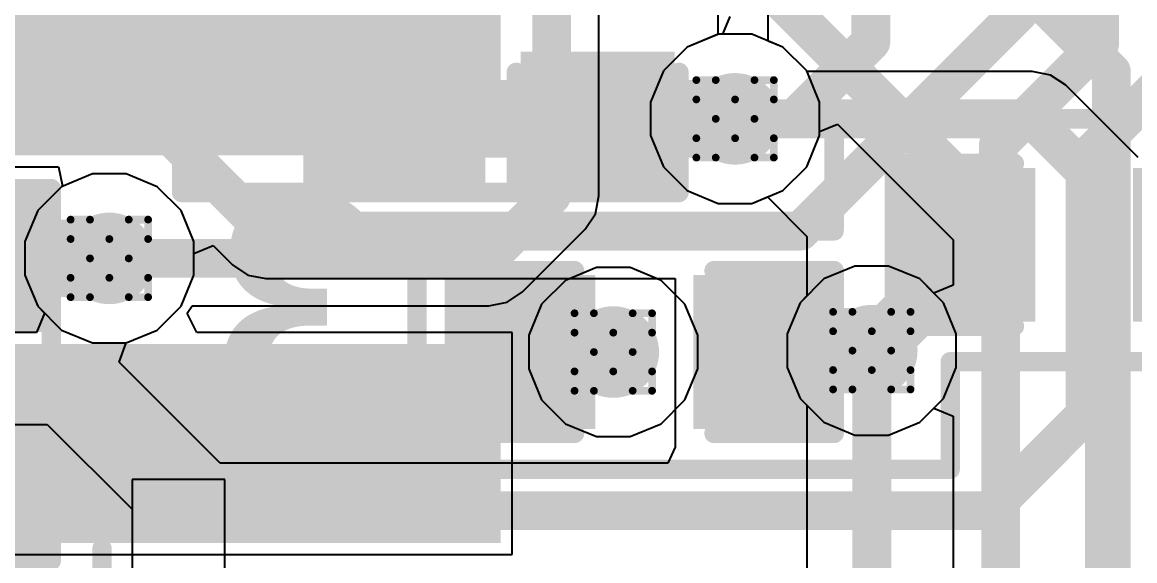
# Model space of a CAD drawing. Header units: inches. Extents: x -6 to 328, y -6 to 90.
# Drawn here: x 8.49 to 15.78, y 17.69 to 21.22 of the extents above; entities that cross this region are included whole.
import ezdxf

# ---------------------------------------------------------------- set-up
doc = ezdxf.new("R2010")
doc.units = ezdxf.units.IN
for name, color, linetype in [('Bottom Layer', 5, 'Continuous'), ('Bottom Overlay', 54, 'Continuous'), ('Bottom Paste', 16, 'Continuous'), ('Bottom Solder', 6, 'Continuous'), ('Drill Drawing', 1, 'Continuous'), ('GND', 76, 'Continuous'), ('PWR', 16, 'Continuous'), ('Top Layer', 1, 'Continuous'), ('Top Overlay', 2, 'Continuous'), ('Top Paste', 8, 'Continuous'), ('Top Solder', 216, 'Continuous'), ('Via Holes', 16, 'Continuous')]:
    doc.layers.add(name, color=color, linetype=linetype)
doc.styles.add('Arial_Bold', font='', dxfattribs={"height": 0.2})
doc.styles.get('Arial_Bold').set_extended_font_data('Arial', bold=True)

# ---------------------------------------------------------------- blocks, each defined once
blk = doc.blocks.new('R___0603_B_25')
at = {"layer": 'Bottom Layer'}
for points in [[(-1.143, -0.4445), (-1.143, 0.4445), (-0.381, 0.4445), (-0.381, -0.4445)], [(0.381, -0.4445), (0.381, 0.4445), (1.143, 0.4445), (1.143, -0.4445)]]:
    blk.add_hatch(color=5, dxfattribs=at).paths.add_polyline_path(points)
at = {"layer": 'Bottom Paste'}
for points in [[(-1.143, -0.4445), (-1.143, 0.4445), (-0.381, 0.4445), (-0.381, -0.4445)], [(0.381, -0.4445), (0.381, 0.4445), (1.143, 0.4445), (1.143, -0.4445)]]:
    blk.add_hatch(color=16, dxfattribs=at).paths.add_polyline_path(points)
at = {"layer": 'Bottom Solder'}
for points in [[(-1.2446, -0.5461), (-1.2446, 0.5461), (-0.2794, 0.5461), (-0.2794, -0.5461)], [(0.2794, -0.5461), (0.2794, 0.5461), (1.2446, 0.5461), (1.2446, -0.5461)]]:
    blk.add_hatch(color=6, dxfattribs=at).paths.add_polyline_path(points)
at = {"layer": 'Bottom Overlay', "const_width": 0.127}
for points in [[(1.2192, 0.5334), (-1.2192, 0.5334)], [(-1.2192, -0.5334), (-1.2192, 0.5334)], [(1.2192, -0.5334), (1.2192, 0.5334)], [(1.2192, -0.5334), (-1.2192, -0.5334)]]:
    blk.add_lwpolyline(points, dxfattribs=at)
at = {"layer": 'Bottom Overlay', "const_width": 0.0635}
for points in [[(-1.25095, 0.5334, 1), (-1.18745, 0.5334, 1)], [(-1.25095, 0.5334, 1), (-1.18745, 0.5334, 1)], [(1.18745, 0.5334, 1), (1.25095, 0.5334, 1)], [(1.18745, 0.5334, 1), (1.25095, 0.5334, 1)], [(-1.25095, -0.5334, 1), (-1.18745, -0.5334, 1)], [(-1.25095, -0.5334, 1), (-1.18745, -0.5334, 1)], [(1.18745, -0.5334, 1), (1.25095, -0.5334, 1)], [(1.18745, -0.5334, 1), (1.25095, -0.5334, 1)]]:
    blk.add_lwpolyline(points, format="xyb", close=True, dxfattribs=at)
blk = doc.blocks.new('HR963370A_51')
at = {"layer": 'Top Layer'}
for points in [[(-6, 6.15), (-7.1, 6.15), (-7.1, 10.35), (-6, 10.35)], [(-3.46, 6.15), (-4.56, 6.15), (-4.56, 10.35), (-3.46, 10.35)]]:
    blk.add_hatch(color=1, dxfattribs=at).paths.add_polyline_path(points)
at = {"layer": 'Top Paste'}
for points in [[(-6, 6.15), (-7.1, 6.15), (-7.1, 10.35), (-6, 10.35)], [(-3.46, 6.15), (-4.56, 6.15), (-4.56, 10.35), (-3.46, 10.35)]]:
    blk.add_hatch(color=8, dxfattribs=at).paths.add_polyline_path(points)
at = {"layer": 'Top Solder'}
for points in [[(-5.8984, 6.0484), (-7.2016, 6.0484), (-7.2016, 10.4516), (-5.8984, 10.4516)], [(-3.3584, 6.0484), (-4.6616, 6.0484), (-4.6616, 10.4516), (-3.3584, 10.4516)]]:
    blk.add_hatch(color=216, dxfattribs=at).paths.add_polyline_path(points)
at = {"layer": 'Top Overlay', "const_width": 0.127}
blk.add_lwpolyline([(-8.1788, 8.6614), (-7.239, 8.6614)], dxfattribs=at)
at = {"layer": 'Top Overlay', "const_width": 0.0635}
blk.add_lwpolyline([(-7.2707, 8.6614, 1), (-7.2072, 8.6614, 1)], format="xyb", close=True, dxfattribs=at)
blk = doc.blocks.new('C___0603_B_73')
at = {"layer": 'Bottom Layer'}
for points in [[(-1.143, -0.4445), (-1.143, 0.4445), (-0.381, 0.4445), (-0.381, -0.4445)], [(0.381, -0.4445), (0.381, 0.4445), (1.143, 0.4445), (1.143, -0.4445)]]:
    blk.add_hatch(color=5, dxfattribs=at).paths.add_polyline_path(points)
at = {"layer": 'Bottom Paste'}
for points in [[(-1.143, -0.4445), (-1.143, 0.4445), (-0.381, 0.4445), (-0.381, -0.4445)], [(0.381, -0.4445), (0.381, 0.4445), (1.143, 0.4445), (1.143, -0.4445)]]:
    blk.add_hatch(color=16, dxfattribs=at).paths.add_polyline_path(points)
at = {"layer": 'Bottom Solder'}
for points in [[(-1.203, -0.5045), (-1.203, 0.5045), (-0.321, 0.5045), (-0.321, -0.5045)], [(0.321, -0.5045), (0.321, 0.5045), (1.203, 0.5045), (1.203, -0.5045)]]:
    blk.add_hatch(color=6, dxfattribs=at).paths.add_polyline_path(points)
at = {"layer": 'Bottom Overlay', "const_width": 0.127}
for points in [[(-1.2446, 0.5334), (-0.4572, 0.5334)], [(-1.2446, 0.5334), (-1.2446, -0.5334)], [(0.4572, 0.5334), (1.2446, 0.5334)], [(1.2446, 0.5334), (1.2446, -0.5334)], [(-1.2446, -0.5334), (-0.4572, -0.5334)], [(0.4572, -0.5334), (1.2446, -0.5334)]]:
    blk.add_lwpolyline(points, dxfattribs=at)
at = {"layer": 'Bottom Overlay', "const_width": 0.0635}
for points in [[(-1.2764, 0.5334, 1), (-1.2128, 0.5334, 1)], [(-1.2764, 0.5334, 1), (-1.2128, 0.5334, 1)], [(-0.4889, 0.5334, 1), (-0.4254, 0.5334, 1)], [(0.4254, 0.5334, 1), (0.4889, 0.5334, 1)], [(1.2128, 0.5334, 1), (1.2764, 0.5334, 1)], [(1.2128, 0.5334, 1), (1.2764, 0.5334, 1)], [(-1.2764, -0.5334, 1), (-1.2128, -0.5334, 1)], [(-1.2764, -0.5334, 1), (-1.2128, -0.5334, 1)], [(-0.4889, -0.5334, 1), (-0.4254, -0.5334, 1)], [(0.4254, -0.5334, 1), (0.4889, -0.5334, 1)], [(1.2128, -0.5334, 1), (1.2764, -0.5334, 1)], [(1.2128, -0.5334, 1), (1.2764, -0.5334, 1)]]:
    blk.add_lwpolyline(points, format="xyb", close=True, dxfattribs=at)
blk = doc.blocks.new('C___0603_B_74')
at = {"layer": 'Bottom Layer'}
for points in [[(-1.143, -0.4445), (-1.143, 0.4445), (-0.381, 0.4445), (-0.381, -0.4445)], [(0.381, -0.4445), (0.381, 0.4445), (1.143, 0.4445), (1.143, -0.4445)]]:
    blk.add_hatch(color=5, dxfattribs=at).paths.add_polyline_path(points)
at = {"layer": 'Bottom Paste'}
for points in [[(-1.143, -0.4445), (-1.143, 0.4445), (-0.381, 0.4445), (-0.381, -0.4445)], [(0.381, -0.4445), (0.381, 0.4445), (1.143, 0.4445), (1.143, -0.4445)]]:
    blk.add_hatch(color=16, dxfattribs=at).paths.add_polyline_path(points)
at = {"layer": 'Bottom Solder'}
for points in [[(-1.203, -0.5045), (-1.203, 0.5045), (-0.321, 0.5045), (-0.321, -0.5045)], [(0.321, -0.5045), (0.321, 0.5045), (1.203, 0.5045), (1.203, -0.5045)]]:
    blk.add_hatch(color=6, dxfattribs=at).paths.add_polyline_path(points)
at = {"layer": 'Bottom Overlay', "const_width": 0.127}
for points in [[(-0.4572, 0.5334), (-1.2446, 0.5334)], [(-1.2446, 0.5334), (-1.2446, -0.5334)], [(1.2446, 0.5334), (0.4572, 0.5334)], [(1.2446, 0.5334), (1.2446, -0.5334)], [(-0.4572, -0.5334), (-1.2446, -0.5334)], [(1.2446, -0.5334), (0.4572, -0.5334)]]:
    blk.add_lwpolyline(points, dxfattribs=at)
at = {"layer": 'Bottom Overlay', "const_width": 0.0635}
for points in [[(-1.2764, 0.5334, 1), (-1.2128, 0.5334, 1)], [(-1.2764, 0.5334, 1), (-1.2128, 0.5334, 1)], [(-0.4889, 0.5334, 1), (-0.4254, 0.5334, 1)], [(0.4254, 0.5334, 1), (0.4889, 0.5334, 1)], [(1.2128, 0.5334, 1), (1.2764, 0.5334, 1)], [(1.2128, 0.5334, 1), (1.2764, 0.5334, 1)], [(-1.2764, -0.5334, 1), (-1.2128, -0.5334, 1)], [(-1.2764, -0.5334, 1), (-1.2128, -0.5334, 1)], [(-0.4889, -0.5334, 1), (-0.4254, -0.5334, 1)], [(0.4254, -0.5334, 1), (0.4889, -0.5334, 1)], [(1.2128, -0.5334, 1), (1.2764, -0.5334, 1)], [(1.2128, -0.5334, 1), (1.2764, -0.5334, 1)]]:
    blk.add_lwpolyline(points, format="xyb", close=True, dxfattribs=at)
blk = doc.blocks.new('C___0603_B_76')
at = {"layer": 'Bottom Layer'}
for points in [[(-1.143, -0.4445), (-1.143, 0.4445), (-0.381, 0.4445), (-0.381, -0.4445)], [(0.381, -0.4445), (0.381, 0.4445), (1.143, 0.4445), (1.143, -0.4445)]]:
    blk.add_hatch(color=5, dxfattribs=at).paths.add_polyline_path(points)
at = {"layer": 'Bottom Paste'}
for points in [[(-1.143, -0.4445), (-1.143, 0.4445), (-0.381, 0.4445), (-0.381, -0.4445)], [(0.381, -0.4445), (0.381, 0.4445), (1.143, 0.4445), (1.143, -0.4445)]]:
    blk.add_hatch(color=16, dxfattribs=at).paths.add_polyline_path(points)
at = {"layer": 'Bottom Solder'}
for points in [[(-1.203, -0.5045), (-1.203, 0.5045), (-0.321, 0.5045), (-0.321, -0.5045)], [(0.321, -0.5045), (0.321, 0.5045), (1.203, 0.5045), (1.203, -0.5045)]]:
    blk.add_hatch(color=6, dxfattribs=at).paths.add_polyline_path(points)
at = {"layer": 'Bottom Overlay', "const_width": 0.127}
for points in [[(-1.2446, 0.5334), (-1.2446, -0.5334)], [(-0.4572, 0.5334), (-1.2446, 0.5334)], [(1.2446, 0.5334), (0.4572, 0.5334)], [(1.2446, 0.5334), (1.2446, -0.5334)], [(-0.4572, -0.5334), (-1.2446, -0.5334)], [(1.2446, -0.5334), (0.4572, -0.5334)]]:
    blk.add_lwpolyline(points, dxfattribs=at)
at = {"layer": 'Bottom Overlay', "const_width": 0.0635}
for points in [[(-1.2764, 0.5334, 1), (-1.2128, 0.5334, 1)], [(-1.2764, 0.5334, 1), (-1.2128, 0.5334, 1)], [(-0.4889, 0.5334, 1), (-0.4254, 0.5334, 1)], [(0.4254, 0.5334, 1), (0.4889, 0.5334, 1)], [(1.2128, 0.5334, 1), (1.2764, 0.5334, 1)], [(1.2128, 0.5334, 1), (1.2764, 0.5334, 1)], [(-1.2764, -0.5334, 1), (-1.2128, -0.5334, 1)], [(-1.2764, -0.5334, 1), (-1.2128, -0.5334, 1)], [(-0.4889, -0.5334, 1), (-0.4254, -0.5334, 1)], [(0.4254, -0.5334, 1), (0.4889, -0.5334, 1)], [(1.2128, -0.5334, 1), (1.2764, -0.5334, 1)], [(1.2128, -0.5334, 1), (1.2764, -0.5334, 1)]]:
    blk.add_lwpolyline(points, format="xyb", close=True, dxfattribs=at)
blk = doc.blocks.new('C___0603_B_77')
at = {"layer": 'Bottom Layer'}
for points in [[(-1.143, -0.4445), (-1.143, 0.4445), (-0.381, 0.4445), (-0.381, -0.4445)], [(0.381, -0.4445), (0.381, 0.4445), (1.143, 0.4445), (1.143, -0.4445)]]:
    blk.add_hatch(color=5, dxfattribs=at).paths.add_polyline_path(points)
at = {"layer": 'Bottom Paste'}
for points in [[(-1.143, -0.4445), (-1.143, 0.4445), (-0.381, 0.4445), (-0.381, -0.4445)], [(0.381, -0.4445), (0.381, 0.4445), (1.143, 0.4445), (1.143, -0.4445)]]:
    blk.add_hatch(color=16, dxfattribs=at).paths.add_polyline_path(points)
at = {"layer": 'Bottom Solder'}
for points in [[(-1.203, -0.5045), (-1.203, 0.5045), (-0.321, 0.5045), (-0.321, -0.5045)], [(0.321, -0.5045), (0.321, 0.5045), (1.203, 0.5045), (1.203, -0.5045)]]:
    blk.add_hatch(color=6, dxfattribs=at).paths.add_polyline_path(points)
at = {"layer": 'Bottom Overlay', "const_width": 0.127}
for points in [[(-1.2446, -0.5334), (-1.2446, 0.5334)], [(-0.4572, 0.5334), (-1.2446, 0.5334)], [(1.2446, 0.5334), (0.4572, 0.5334)], [(1.2446, -0.5334), (1.2446, 0.5334)], [(-0.4572, -0.5334), (-1.2446, -0.5334)], [(1.2446, -0.5334), (0.4572, -0.5334)]]:
    blk.add_lwpolyline(points, dxfattribs=at)
at = {"layer": 'Bottom Overlay', "const_width": 0.0635}
for points in [[(-1.2764, 0.5334, 1), (-1.2128, 0.5334, 1)], [(-1.2764, 0.5334, 1), (-1.2128, 0.5334, 1)], [(-0.4889, 0.5334, 1), (-0.4254, 0.5334, 1)], [(0.4254, 0.5334, 1), (0.4889, 0.5334, 1)], [(1.2128, 0.5334, 1), (1.2764, 0.5334, 1)], [(1.2128, 0.5334, 1), (1.2764, 0.5334, 1)], [(-1.2764, -0.5334, 1), (-1.2128, -0.5334, 1)], [(-1.2764, -0.5334, 1), (-1.2128, -0.5334, 1)], [(-0.4889, -0.5334, 1), (-0.4254, -0.5334, 1)], [(0.4254, -0.5334, 1), (0.4889, -0.5334, 1)], [(1.2128, -0.5334, 1), (1.2764, -0.5334, 1)], [(1.2128, -0.5334, 1), (1.2764, -0.5334, 1)]]:
    blk.add_lwpolyline(points, format="xyb", close=True, dxfattribs=at)

msp = doc.modelspace()

# ---------------------------------------------------------------- hatches: boundary and pattern name
at = {"layer": 'Bottom Layer'}
h = msp.add_hatch(color=5, dxfattribs=at)
edge = h.paths.add_edge_path()
edge.add_arc((13.1582, 20.589), 0.3, 0, 360)
h = msp.add_hatch(color=5, dxfattribs=at)
edge = h.paths.add_edge_path()
edge.add_arc((9.0566, 19.6746), 0.3, 0, 360)
h = msp.add_hatch(color=5, dxfattribs=at)
edge = h.paths.add_edge_path()
edge.add_arc((12.3598, 19.061), 0.3, 0, 360)
h = msp.add_hatch(color=5, dxfattribs=at)
edge = h.paths.add_edge_path()
edge.add_arc((14.0543, 19.0701), 0.3, 0, 360)
at = {"layer": 'GND'}
h = msp.add_hatch(color=76, dxfattribs=at)
edge = h.paths.add_edge_path()
edge.add_arc((13.1582, 20.589), 0.3, 0, 360)
h = msp.add_hatch(color=76, dxfattribs=at)
edge = h.paths.add_edge_path()
edge.add_arc((9.0566, 19.6746), 0.3, 0, 360)
h = msp.add_hatch(color=76, dxfattribs=at)
edge = h.paths.add_edge_path()
edge.add_arc((12.3598, 19.061), 0.3, 0, 360)
h = msp.add_hatch(color=76, dxfattribs=at)
edge = h.paths.add_edge_path()
edge.add_arc((14.0543, 19.0701), 0.3, 0, 360)
at = {"layer": 'PWR'}
h = msp.add_hatch(color=16, dxfattribs=at)
edge = h.paths.add_edge_path()
edge.add_arc((13.1582, 20.589), 0.3, 0, 360)
h = msp.add_hatch(color=16, dxfattribs=at)
edge = h.paths.add_edge_path()
edge.add_arc((9.0566, 19.6746), 0.3, 0, 360)
h = msp.add_hatch(color=16, dxfattribs=at)
edge = h.paths.add_edge_path()
edge.add_arc((12.3598, 19.061), 0.3, 0, 360)
h = msp.add_hatch(color=16, dxfattribs=at)
edge = h.paths.add_edge_path()
edge.add_arc((14.0543, 19.0701), 0.3, 0, 360)
at = {"layer": 'Top Layer'}
h = msp.add_hatch(color=1, dxfattribs=at)
edge = h.paths.add_edge_path()
edge.add_arc((13.1582, 20.589), 0.3, 0, 360)
h = msp.add_hatch(color=1, dxfattribs=at)
edge = h.paths.add_edge_path()
edge.add_arc((9.0566, 19.6746), 0.3, 0, 360)
h = msp.add_hatch(color=1, dxfattribs=at)
edge = h.paths.add_edge_path()
edge.add_arc((12.3598, 19.061), 0.3, 0, 360)
h = msp.add_hatch(color=1, dxfattribs=at)
edge = h.paths.add_edge_path()
edge.add_arc((14.0543, 19.0701), 0.3, 0, 360)
at = {"layer": 'Via Holes'}
h = msp.add_hatch(color=7, dxfattribs=at)
edge = h.paths.add_edge_path()
edge.add_arc((13.1582, 20.589), 0.15, 0, 360)
h = msp.add_hatch(color=7, dxfattribs=at)
edge = h.paths.add_edge_path()
edge.add_arc((9.0566, 19.6746), 0.15, 0, 360)
h = msp.add_hatch(color=7, dxfattribs=at)
edge = h.paths.add_edge_path()
edge.add_arc((12.3598, 19.061), 0.15, 0, 360)
h = msp.add_hatch(color=7, dxfattribs=at)
edge = h.paths.add_edge_path()
edge.add_arc((14.0543, 19.0701), 0.15, 0, 360)

# ---------------------------------------------------------------- linework, layer by layer
at = {"layer": 'Bottom Layer'}
for p, q in [((9.6106, 19.7059), (9.7376, 19.7585)), ((9.6106, 19.5644), (9.6106, 19.7059)), ((9.7376, 19.7585), (9.863, 19.6331)), ((9.863, 19.6331), (9.9638, 19.5658)), ((9.5262, 19.3608), (9.6106, 19.5644)), ((9.9638, 19.5658), (10.0827, 19.5421)), ((10.0827, 19.5421), (12.7662, 19.5421)), ((12.7662, 19.5421), (12.7662, 18.4387)), ((9.3704, 19.205), (9.5262, 19.3608)), ((9.1668, 19.1206), (9.3704, 19.205)), ((9.1217, 18.9936), (9.1668, 19.1206)), ((9.7833, 18.3321), (9.1217, 18.9936)), ((7.1103, 18.5864), (8.65, 18.5864)), ((8.65, 18.5864), (9.205, 18.0314)), ((12.7662, 18.4387), (12.717, 18.3321)), ((12.717, 18.3321), (9.7833, 18.3321)), ((9.205, 18.2267), (9.205, 17.3667)), ((9.8144, 18.2267), (9.205, 18.2267)), ((9.8144, 17.3667), (9.8144, 18.2267)), ((9.205, 18.0314), (9.205, 17.3667))]:
    msp.add_line(p, q, dxfattribs=at)
for points, const_width in [([(14.0482, 21.0928), (14.0482, 21.9442)], 0.254), ([(15.0152, 21.282), (15.0152, 21.9112)], 0.254), ([(15.5482, 21.0835), (15.5482, 21.9442)], 0.254), ([(13.586, 19.8529), (15.0152, 21.282)], 0.254), ([(13.5444, 20.589), (14.0482, 21.0928)], 0.254), ([(14.8844, 20.4197), (15.5482, 21.0835)], 0.254), ([(15.4522, 20.3225), (16.0482, 20.9186)], 0.254), ([(6.7411, 20.7981), (9.1375, 20.7981)], 0.254), ([(9.1375, 20.7981), (10.0827, 19.8529)], 0.254), ([(10.9244, 20.589), (12.257, 20.589)], 0.508), ([(12.257, 20.589), (13.1582, 20.589)], 0.508), ([(13.1582, 20.589), (13.5444, 20.589)], 0.254), ([(14.8844, 19.9637), (14.8844, 20.4197)], 0.254), ([(15.4522, 18.6494), (15.4522, 20.3225)], 0.254), ([(14.6842, 19.7635), (14.8844, 19.9637)], 0.254), ([(8.1422, 19.6746), (9.0566, 19.6746)], 0.508), ([(10.0827, 19.8529), (13.586, 19.8529)], 0.254), ([(14.0543, 19.0701), (14.6842, 19.7)], 0.381), ([(14.6842, 19.7), (14.6842, 19.7635)], 0.254), ([(13.3341, 19.0701), (14.0543, 19.0701)], 0.508), ([(13.325, 19.061), (13.3341, 19.0701)], 0.381), ([(11.801, 19.061), (12.182, 19.061)], 0.254), ([(6.9815, 18.8972), (8.7787, 18.8972)], 0.254), ([(8.7787, 18.8972), (9.6545, 18.0213)], 0.254), ([(14.8241, 18.0213), (15.4522, 18.6494)], 0.254), ([(9.6545, 18.0213), (14.8241, 18.0213)], 0.254)]:
    msp.add_lwpolyline(points, dxfattribs=dict(at, const_width=const_width))
for points, const_width in [([(14.9517, 21.282, 1), (15.0787, 21.282, 1)], 0.127), ([(14.9517, 21.282, 1), (15.0787, 21.282, 1)], 0.127), ([(13.9847, 21.0928, 1), (14.1117, 21.0928, 1)], 0.127), ([(13.9847, 21.0928, 1), (14.1117, 21.0928, 1)], 0.127), ([(15.4847, 21.0835, 1), (15.6117, 21.0835, 1)], 0.127), ([(15.4847, 21.0835, 1), (15.6117, 21.0835, 1)], 0.127), ([(9.074, 20.7981, 1), (9.201, 20.7981, 1)], 0.127), ([(9.074, 20.7981, 1), (9.201, 20.7981, 1)], 0.127), ([(10.7974, 20.589, 1), (11.0514, 20.589, 1)], 0.254), ([(12.13, 20.589, 1), (12.384, 20.589, 1)], 0.254), ([(12.13, 20.589, 1), (12.384, 20.589, 1)], 0.254), ([(13.0312, 20.589, 1), (13.2852, 20.589, 1)], 0.254), ([(13.0947, 20.589, 1), (13.2217, 20.589, 1)], 0.127), ([(13.4809, 20.589, 1), (13.6079, 20.589, 1)], 0.127), ([(13.4809, 20.589, 1), (13.6079, 20.589, 1)], 0.127), ([(14.8209, 20.4197, 1), (14.9479, 20.4197, 1)], 0.127), ([(14.8209, 20.4197, 1), (14.9479, 20.4197, 1)], 0.127), ([(15.3887, 20.3225, 1), (15.5157, 20.3225, 1)], 0.127), ([(15.3887, 20.3225, 1), (15.5157, 20.3225, 1)], 0.127), ([(14.8209, 19.9637, 1), (14.9479, 19.9637, 1)], 0.127), ([(14.8209, 19.9637, 1), (14.9479, 19.9637, 1)], 0.127), ([(8.9296, 19.6746, 1), (9.1836, 19.6746, 1)], 0.254), ([(10.0192, 19.8529, 1), (10.1462, 19.8529, 1)], 0.127), ([(10.0192, 19.8529, 1), (10.1462, 19.8529, 1)], 0.127), ([(13.5225, 19.8529, 1), (13.6495, 19.8529, 1)], 0.127), ([(13.5225, 19.8529, 1), (13.6495, 19.8529, 1)], 0.127), ([(14.5889, 19.7, 1), (14.7794, 19.7, 1)], 0.1905), ([(14.6207, 19.7635, 1), (14.7477, 19.7635, 1)], 0.127), ([(14.6207, 19.7635, 1), (14.7477, 19.7635, 1)], 0.127), ([(14.6207, 19.7, 1), (14.7477, 19.7, 1)], 0.127), ([(13.2071, 19.0701, 1), (13.4611, 19.0701, 1)], 0.254), ([(13.2388, 19.0701, 1), (13.4293, 19.0701, 1)], 0.1905), ([(13.9273, 19.0701, 1), (14.1813, 19.0701, 1)], 0.254), ([(13.959, 19.0701, 1), (14.1495, 19.0701, 1)], 0.1905), ([(11.7375, 19.061, 1), (11.8645, 19.061, 1)], 0.127), ([(12.1185, 19.061, 1), (12.2455, 19.061, 1)], 0.127), ([(13.2297, 19.061, 1), (13.4202, 19.061, 1)], 0.1905), ([(8.7152, 18.8972, 1), (8.8422, 18.8972, 1)], 0.127), ([(8.7152, 18.8972, 1), (8.8422, 18.8972, 1)], 0.127), ([(15.3887, 18.6494, 1), (15.5157, 18.6494, 1)], 0.127), ([(15.3887, 18.6494, 1), (15.5157, 18.6494, 1)], 0.127), ([(9.591, 18.0213, 1), (9.718, 18.0213, 1)], 0.127), ([(9.591, 18.0213, 1), (9.718, 18.0213, 1)], 0.127), ([(14.7606, 18.0213, 1), (14.8876, 18.0213, 1)], 0.127), ([(14.7606, 18.0213, 1), (14.8876, 18.0213, 1)], 0.127)]:
    msp.add_lwpolyline(points, format="xyb", close=True, dxfattribs=dict(at, const_width=const_width))
at = {"layer": 'Bottom Overlay', "const_width": 0.127}
for points in [[(9.5302, 20.1064), (9.5302, 22.7988)], [(13.8076, 19.8549), (13.8076, 20.589)], [(13.8076, 20.589), (19.6693, 20.589)], [(9.5302, 20.1064), (12.7904, 20.1064)], [(11.0722, 19.8549), (13.8076, 19.8549)], [(11.0722, 18.293), (11.0722, 19.8549)], [(14.5684, 18.9976), (19.0046, 18.9976)], [(14.5684, 18.293), (14.5684, 18.9976)], [(11.0722, 18.293), (14.5684, 18.293)]]:
    msp.add_lwpolyline(points, dxfattribs=at)
at = {"layer": 'Bottom Overlay', "const_width": 0.0635}
for points in [[(13.7758, 20.589, 1), (13.8393, 20.589, 1)], [(13.7758, 20.589, 1), (13.8393, 20.589, 1)], [(9.4984, 20.1064, 1), (9.5619, 20.1064, 1)], [(9.4984, 20.1064, 1), (9.5619, 20.1064, 1)], [(12.7586, 20.1064, 1), (12.8221, 20.1064, 1)], [(11.0404, 19.8549, 1), (11.1039, 19.8549, 1)], [(11.0404, 19.8549, 1), (11.1039, 19.8549, 1)], [(13.7758, 19.8549, 1), (13.8393, 19.8549, 1)], [(13.7758, 19.8549, 1), (13.8393, 19.8549, 1)], [(14.5366, 18.9976, 1), (14.6001, 18.9976, 1)], [(14.5366, 18.9976, 1), (14.6001, 18.9976, 1)], [(11.0404, 18.293, 1), (11.1039, 18.293, 1)], [(11.0404, 18.293, 1), (11.1039, 18.293, 1)], [(14.5366, 18.293, 1), (14.6001, 18.293, 1)], [(14.5366, 18.293, 1), (14.6001, 18.293, 1)]]:
    msp.add_lwpolyline(points, format="xyb", close=True, dxfattribs=at)
at = {"layer": 'Drill Drawing', "const_width": 0.0508}
for points in [[(12.9042, 20.716), (12.9042, 20.843)], [(12.9042, 20.843), (13.0312, 20.843)], [(13.0312, 20.843), (13.1582, 20.716)], [(13.1582, 20.716), (13.2852, 20.843)], [(13.2852, 20.843), (13.4122, 20.843)], [(13.4122, 20.716), (13.4122, 20.843)], [(12.9042, 20.716), (13.0312, 20.589)], [(13.2852, 20.589), (13.4122, 20.716)], [(12.9042, 20.462), (13.0312, 20.589)], [(13.2852, 20.589), (13.4122, 20.462)], [(12.9042, 20.335), (12.9042, 20.462)], [(13.0312, 20.335), (13.1582, 20.462)], [(13.1582, 20.462), (13.2852, 20.335)], [(13.4122, 20.335), (13.4122, 20.462)], [(12.9042, 20.335), (13.0312, 20.335)], [(13.2852, 20.335), (13.4122, 20.335)], [(8.8026, 19.8016), (8.8026, 19.9286)], [(8.8026, 19.9286), (8.9296, 19.9286)], [(8.9296, 19.9286), (9.0566, 19.8016)], [(9.0566, 19.8016), (9.1836, 19.9286)], [(9.1836, 19.9286), (9.3106, 19.9286)], [(9.3106, 19.8016), (9.3106, 19.9286)], [(8.8026, 19.8016), (8.9296, 19.6746)], [(9.1836, 19.6746), (9.3106, 19.8016)], [(8.8026, 19.5476), (8.9296, 19.6746)], [(9.1836, 19.6746), (9.3106, 19.5476)], [(8.8026, 19.4206), (8.8026, 19.5476)], [(8.9296, 19.4206), (9.0566, 19.5476)], [(9.0566, 19.5476), (9.1836, 19.4206)], [(9.3106, 19.4206), (9.3106, 19.5476)], [(8.8026, 19.4206), (8.9296, 19.4206)], [(9.1836, 19.4206), (9.3106, 19.4206)], [(12.1058, 19.188), (12.1058, 19.315)], [(12.1058, 19.315), (12.2328, 19.315)], [(12.2328, 19.315), (12.3598, 19.188)], [(12.3598, 19.188), (12.4868, 19.315)], [(12.4868, 19.315), (12.6138, 19.315)], [(12.6138, 19.188), (12.6138, 19.315)], [(13.8003, 19.1971), (13.8003, 19.3241)], [(13.8003, 19.3241), (13.9273, 19.3241)], [(13.9273, 19.3241), (14.0543, 19.1971)], [(14.0543, 19.1971), (14.1813, 19.3241)], [(14.1813, 19.3241), (14.3083, 19.3241)], [(14.3083, 19.1971), (14.3083, 19.3241)], [(12.1058, 19.188), (12.2328, 19.061)], [(12.4868, 19.061), (12.6138, 19.188)], [(13.8003, 19.1971), (13.9273, 19.0701)], [(14.1813, 19.0701), (14.3083, 19.1971)], [(12.1058, 18.934), (12.2328, 19.061)], [(12.4868, 19.061), (12.6138, 18.934)], [(13.8003, 18.9431), (13.9273, 19.0701)], [(14.1813, 19.0701), (14.3083, 18.9431)], [(13.8003, 18.8161), (13.8003, 18.9431)], [(13.9273, 18.8161), (14.0543, 18.9431)], [(14.0543, 18.9431), (14.1813, 18.8161)], [(14.3083, 18.8161), (14.3083, 18.9431)], [(12.1058, 18.807), (12.1058, 18.934)], [(12.2328, 18.807), (12.3598, 18.934)], [(12.3598, 18.934), (12.4868, 18.807)], [(12.6138, 18.807), (12.6138, 18.934)], [(12.1058, 18.807), (12.2328, 18.807)], [(12.4868, 18.807), (12.6138, 18.807)], [(13.8003, 18.8161), (13.9273, 18.8161)], [(14.1813, 18.8161), (14.3083, 18.8161)]]:
    msp.add_lwpolyline(points, dxfattribs=at)
at = {"layer": 'Drill Drawing', "const_width": 0.0254}
for points in [[(12.8915, 20.843, 1), (12.9169, 20.843, 1)], [(12.8915, 20.843, 1), (12.9169, 20.843, 1)], [(13.0185, 20.843, 1), (13.0439, 20.843, 1)], [(13.0185, 20.843, 1), (13.0439, 20.843, 1)], [(13.2725, 20.843, 1), (13.2979, 20.843, 1)], [(13.2725, 20.843, 1), (13.2979, 20.843, 1)], [(13.3995, 20.843, 1), (13.4249, 20.843, 1)], [(13.3995, 20.843, 1), (13.4249, 20.843, 1)], [(12.8915, 20.716, 1), (12.9169, 20.716, 1)], [(12.8915, 20.716, 1), (12.9169, 20.716, 1)], [(13.1455, 20.716, 1), (13.1709, 20.716, 1)], [(13.1455, 20.716, 1), (13.1709, 20.716, 1)], [(13.3995, 20.716, 1), (13.4249, 20.716, 1)], [(13.3995, 20.716, 1), (13.4249, 20.716, 1)], [(13.0185, 20.589, 1), (13.0439, 20.589, 1)], [(13.0185, 20.589, 1), (13.0439, 20.589, 1)], [(13.2725, 20.589, 1), (13.2979, 20.589, 1)], [(13.2725, 20.589, 1), (13.2979, 20.589, 1)], [(12.8915, 20.462, 1), (12.9169, 20.462, 1)], [(12.8915, 20.462, 1), (12.9169, 20.462, 1)], [(13.1455, 20.462, 1), (13.1709, 20.462, 1)], [(13.1455, 20.462, 1), (13.1709, 20.462, 1)], [(13.3995, 20.462, 1), (13.4249, 20.462, 1)], [(13.3995, 20.462, 1), (13.4249, 20.462, 1)], [(12.8915, 20.335, 1), (12.9169, 20.335, 1)], [(12.8915, 20.335, 1), (12.9169, 20.335, 1)], [(13.0185, 20.335, 1), (13.0439, 20.335, 1)], [(13.0185, 20.335, 1), (13.0439, 20.335, 1)], [(13.2725, 20.335, 1), (13.2979, 20.335, 1)], [(13.2725, 20.335, 1), (13.2979, 20.335, 1)], [(13.3995, 20.335, 1), (13.4249, 20.335, 1)], [(13.3995, 20.335, 1), (13.4249, 20.335, 1)], [(8.7899, 19.9286, 1), (8.8153, 19.9286, 1)], [(8.7899, 19.9286, 1), (8.8153, 19.9286, 1)], [(8.9169, 19.9286, 1), (8.9423, 19.9286, 1)], [(8.9169, 19.9286, 1), (8.9423, 19.9286, 1)], [(9.1709, 19.9286, 1), (9.1963, 19.9286, 1)], [(9.1709, 19.9286, 1), (9.1963, 19.9286, 1)], [(9.2979, 19.9286, 1), (9.3233, 19.9286, 1)], [(9.2979, 19.9286, 1), (9.3233, 19.9286, 1)], [(8.7899, 19.8016, 1), (8.8153, 19.8016, 1)], [(8.7899, 19.8016, 1), (8.8153, 19.8016, 1)], [(9.0439, 19.8016, 1), (9.0693, 19.8016, 1)], [(9.0439, 19.8016, 1), (9.0693, 19.8016, 1)], [(9.2979, 19.8016, 1), (9.3233, 19.8016, 1)], [(9.2979, 19.8016, 1), (9.3233, 19.8016, 1)], [(8.9169, 19.6746, 1), (8.9423, 19.6746, 1)], [(8.9169, 19.6746, 1), (8.9423, 19.6746, 1)], [(9.1709, 19.6746, 1), (9.1963, 19.6746, 1)], [(9.1709, 19.6746, 1), (9.1963, 19.6746, 1)], [(8.7899, 19.5476, 1), (8.8153, 19.5476, 1)], [(8.7899, 19.5476, 1), (8.8153, 19.5476, 1)], [(9.0439, 19.5476, 1), (9.0693, 19.5476, 1)], [(9.0439, 19.5476, 1), (9.0693, 19.5476, 1)], [(9.2979, 19.5476, 1), (9.3233, 19.5476, 1)], [(9.2979, 19.5476, 1), (9.3233, 19.5476, 1)], [(8.7899, 19.4206, 1), (8.8153, 19.4206, 1)], [(8.7899, 19.4206, 1), (8.8153, 19.4206, 1)], [(8.9169, 19.4206, 1), (8.9423, 19.4206, 1)], [(8.9169, 19.4206, 1), (8.9423, 19.4206, 1)], [(9.1709, 19.4206, 1), (9.1963, 19.4206, 1)], [(9.1709, 19.4206, 1), (9.1963, 19.4206, 1)], [(9.2979, 19.4206, 1), (9.3233, 19.4206, 1)], [(9.2979, 19.4206, 1), (9.3233, 19.4206, 1)], [(12.0931, 19.315, 1), (12.1185, 19.315, 1)], [(12.0931, 19.315, 1), (12.1185, 19.315, 1)], [(12.2201, 19.315, 1), (12.2455, 19.315, 1)], [(12.2201, 19.315, 1), (12.2455, 19.315, 1)], [(12.4741, 19.315, 1), (12.4995, 19.315, 1)], [(12.4741, 19.315, 1), (12.4995, 19.315, 1)], [(12.6011, 19.315, 1), (12.6265, 19.315, 1)], [(12.6011, 19.315, 1), (12.6265, 19.315, 1)], [(13.7876, 19.3241, 1), (13.813, 19.3241, 1)], [(13.7876, 19.3241, 1), (13.813, 19.3241, 1)], [(13.9146, 19.3241, 1), (13.94, 19.3241, 1)], [(13.9146, 19.3241, 1), (13.94, 19.3241, 1)], [(14.1686, 19.3241, 1), (14.194, 19.3241, 1)], [(14.1686, 19.3241, 1), (14.194, 19.3241, 1)], [(14.2956, 19.3241, 1), (14.321, 19.3241, 1)], [(14.2956, 19.3241, 1), (14.321, 19.3241, 1)], [(12.0931, 19.188, 1), (12.1185, 19.188, 1)], [(12.0931, 19.188, 1), (12.1185, 19.188, 1)], [(12.3471, 19.188, 1), (12.3725, 19.188, 1)], [(12.3471, 19.188, 1), (12.3725, 19.188, 1)], [(12.6011, 19.188, 1), (12.6265, 19.188, 1)], [(12.6011, 19.188, 1), (12.6265, 19.188, 1)], [(13.7876, 19.1971, 1), (13.813, 19.1971, 1)], [(13.7876, 19.1971, 1), (13.813, 19.1971, 1)], [(14.0416, 19.1971, 1), (14.067, 19.1971, 1)], [(14.0416, 19.1971, 1), (14.067, 19.1971, 1)], [(14.2956, 19.1971, 1), (14.321, 19.1971, 1)], [(14.2956, 19.1971, 1), (14.321, 19.1971, 1)], [(12.2201, 19.061, 1), (12.2455, 19.061, 1)], [(12.2201, 19.061, 1), (12.2455, 19.061, 1)], [(12.4741, 19.061, 1), (12.4995, 19.061, 1)], [(12.4741, 19.061, 1), (12.4995, 19.061, 1)], [(13.9146, 19.0701, 1), (13.94, 19.0701, 1)], [(13.9146, 19.0701, 1), (13.94, 19.0701, 1)], [(14.1686, 19.0701, 1), (14.194, 19.0701, 1)], [(14.1686, 19.0701, 1), (14.194, 19.0701, 1)], [(13.7876, 18.9431, 1), (13.813, 18.9431, 1)], [(13.7876, 18.9431, 1), (13.813, 18.9431, 1)], [(14.0416, 18.9431, 1), (14.067, 18.9431, 1)], [(14.0416, 18.9431, 1), (14.067, 18.9431, 1)], [(14.2956, 18.9431, 1), (14.321, 18.9431, 1)], [(14.2956, 18.9431, 1), (14.321, 18.9431, 1)], [(12.0931, 18.934, 1), (12.1185, 18.934, 1)], [(12.0931, 18.934, 1), (12.1185, 18.934, 1)], [(12.3471, 18.934, 1), (12.3725, 18.934, 1)], [(12.3471, 18.934, 1), (12.3725, 18.934, 1)], [(12.6011, 18.934, 1), (12.6265, 18.934, 1)], [(12.6011, 18.934, 1), (12.6265, 18.934, 1)], [(12.0931, 18.807, 1), (12.1185, 18.807, 1)], [(12.0931, 18.807, 1), (12.1185, 18.807, 1)], [(12.2201, 18.807, 1), (12.2455, 18.807, 1)], [(12.2201, 18.807, 1), (12.2455, 18.807, 1)], [(12.4741, 18.807, 1), (12.4995, 18.807, 1)], [(12.4741, 18.807, 1), (12.4995, 18.807, 1)], [(12.6011, 18.807, 1), (12.6265, 18.807, 1)], [(12.6011, 18.807, 1), (12.6265, 18.807, 1)], [(13.7876, 18.8161, 1), (13.813, 18.8161, 1)], [(13.7876, 18.8161, 1), (13.813, 18.8161, 1)], [(13.9146, 18.8161, 1), (13.94, 18.8161, 1)], [(13.9146, 18.8161, 1), (13.94, 18.8161, 1)], [(14.1686, 18.8161, 1), (14.194, 18.8161, 1)], [(14.1686, 18.8161, 1), (14.194, 18.8161, 1)], [(14.2956, 18.8161, 1), (14.321, 18.8161, 1)], [(14.2956, 18.8161, 1), (14.321, 18.8161, 1)]]:
    msp.add_lwpolyline(points, format="xyb", close=True, dxfattribs=at)
at = {"layer": 'GND'}
for p, q in [((13.048, 21.143), (12.8444, 21.0587)), ((13.2684, 21.143), (13.048, 21.143)), ((13.472, 21.0587), (13.2684, 21.143)), ((12.8444, 21.0587), (12.6885, 20.9028)), ((13.6278, 20.9028), (13.472, 21.0587)), ((12.6885, 20.9028), (12.6042, 20.6992)), ((13.7122, 20.6992), (13.6278, 20.9028)), ((12.6042, 20.6992), (12.6042, 20.4788)), ((13.7122, 20.4788), (13.7122, 20.6992)), ((12.6042, 20.4788), (12.6885, 20.2752)), ((13.6278, 20.2752), (13.7122, 20.4788)), ((12.6885, 20.2752), (12.8444, 20.1194)), ((13.472, 20.1194), (13.6278, 20.2752)), ((8.9464, 20.2286), (8.7428, 20.1443)), ((9.1668, 20.2286), (8.9464, 20.2286)), ((9.3704, 20.1443), (9.1668, 20.2286)), ((8.7428, 20.1443), (8.5869, 19.9884)), ((9.5262, 19.9884), (9.3704, 20.1443)), ((12.8444, 20.1194), (13.048, 20.035)), ((13.2684, 20.035), (13.472, 20.1194)), ((8.5869, 19.9884), (8.5026, 19.7848)), ((9.6106, 19.7848), (9.5262, 19.9884)), ((13.048, 20.035), (13.2684, 20.035)), ((8.5026, 19.7848), (8.5026, 19.5644)), ((9.6106, 19.5644), (9.6106, 19.7848)), ((13.9441, 19.6241), (13.7405, 19.5398)), ((14.1645, 19.6241), (13.9441, 19.6241)), ((14.3681, 19.5398), (14.1645, 19.6241)), ((8.5026, 19.5644), (8.5869, 19.3608)), ((9.5262, 19.3608), (9.6106, 19.5644)), ((13.7405, 19.5398), (13.5846, 19.384)), ((14.524, 19.384), (14.3681, 19.5398)), ((8.5869, 19.3608), (8.7428, 19.205)), ((9.3704, 19.205), (9.5262, 19.3608)), ((13.5846, 19.384), (13.5003, 19.1803)), ((14.6083, 19.1803), (14.524, 19.384)), ((8.7428, 19.205), (8.9464, 19.1206)), ((9.1668, 19.1206), (9.3704, 19.205)), ((13.5003, 19.1803), (13.5003, 18.9599)), ((14.6083, 18.9599), (14.6083, 19.1803)), ((8.9464, 19.1206), (9.1668, 19.1206)), ((13.5003, 18.9599), (13.5846, 18.7563)), ((14.524, 18.7563), (14.6083, 18.9599)), ((13.5846, 18.7563), (13.7405, 18.6005)), ((14.3681, 18.6005), (14.524, 18.7563)), ((13.7405, 18.6005), (13.9441, 18.5161)), ((14.1645, 18.5161), (14.3681, 18.6005)), ((13.9441, 18.5161), (14.1645, 18.5161))]:
    msp.add_line(p, q, dxfattribs=at)
at = {"layer": 'PWR'}
for p, q in [((13.3746, 21.099), (13.3746, 25.8839)), ((13.0444, 23.0866), (13.0444, 21.1415)), ((13.0444, 21.1415), (12.8444, 21.0587)), ((13.472, 21.0587), (13.3746, 21.099)), ((12.8444, 21.0587), (12.6885, 20.9028)), ((13.6278, 20.9028), (13.472, 21.0587)), ((12.6885, 20.9028), (12.6042, 20.6992)), ((13.6291, 20.8998), (13.6278, 20.9028)), ((15.1058, 20.8998), (13.6291, 20.8998)), ((15.2247, 20.8762), (15.1058, 20.8998)), ((15.3256, 20.8088), (15.2247, 20.8762)), ((15.7993, 20.335), (15.3256, 20.8088)), ((12.6042, 20.6992), (12.6042, 20.4788)), ((12.6042, 20.4788), (12.6885, 20.2752)), ((12.6885, 20.2752), (12.8444, 20.1194)), ((8.9464, 20.2286), (8.7428, 20.1443)), ((9.1668, 20.2286), (8.9464, 20.2286)), ((9.3704, 20.1443), (9.1668, 20.2286)), ((8.7428, 20.1443), (8.5869, 19.9884)), ((9.5262, 19.9884), (9.3704, 20.1443)), ((12.8444, 20.1194), (13.048, 20.035)), ((13.2684, 20.035), (13.3703, 20.0773)), ((13.3703, 20.0773), (13.6291, 19.8185)), ((8.5869, 19.9884), (8.5026, 19.7848)), ((9.6106, 19.7848), (9.5262, 19.9884)), ((13.048, 20.035), (13.2684, 20.035)), ((8.5026, 19.7848), (8.5026, 19.5644)), ((9.6106, 19.5644), (9.6106, 19.7848)), ((13.6291, 19.8185), (13.6291, 19.4284)), ((8.5026, 19.5644), (8.5869, 19.3608)), ((9.5262, 19.3608), (9.6106, 19.5644)), ((12.2496, 19.615), (12.046, 19.5307)), ((12.47, 19.615), (12.2496, 19.615)), ((12.6736, 19.5307), (12.47, 19.615)), ((12.046, 19.5307), (11.8901, 19.3748)), ((12.8294, 19.3748), (12.6736, 19.5307)), ((13.6291, 19.4284), (13.5846, 19.384)), ((8.5869, 19.3608), (8.7428, 19.205)), ((9.3704, 19.205), (9.5262, 19.3608)), ((11.8901, 19.3748), (11.8058, 19.1712)), ((12.9138, 19.1712), (12.8294, 19.3748)), ((13.5846, 19.384), (13.5003, 19.1803)), ((8.7428, 19.205), (8.9464, 19.1206)), ((9.1668, 19.1206), (9.3704, 19.205)), ((13.5003, 19.1803), (13.5003, 18.9599)), ((8.9464, 19.1206), (9.1668, 19.1206)), ((11.8058, 19.1712), (11.8058, 18.9508)), ((12.9138, 18.9508), (12.9138, 19.1712)), ((13.5003, 18.9599), (13.5846, 18.7563)), ((11.8058, 18.9508), (11.8901, 18.7472)), ((12.8294, 18.7472), (12.9138, 18.9508)), ((11.8901, 18.7472), (12.046, 18.5914)), ((12.6736, 18.5914), (12.8294, 18.7472)), ((13.5846, 18.7563), (13.6291, 18.7119)), ((13.6291, 18.7119), (13.6291, 13.6683)), ((12.046, 18.5914), (12.2496, 18.507)), ((12.47, 18.507), (12.6736, 18.5914)), ((12.2496, 18.507), (12.47, 18.507))]:
    msp.add_line(p, q, dxfattribs=at)
at = {"layer": 'PWR', "const_width": 0.254}
for points in [[(13.1582, 20.589), (15.1058, 20.589)], [(15.1058, 20.589), (15.5796, 20.1153)], [(15.5796, 13.5677), (15.5796, 20.1153)], [(14.0543, 13.4353), (14.0543, 19.0701)]]:
    msp.add_lwpolyline(points, dxfattribs=at)
at = {"layer": 'PWR', "const_width": 0.127}
for points in [[(13.0947, 20.589, 1), (13.2217, 20.589, 1)], [(15.0423, 20.589, 1), (15.1693, 20.589, 1)], [(15.0423, 20.589, 1), (15.1693, 20.589, 1)], [(15.5161, 20.1153, 1), (15.6431, 20.1153, 1)], [(15.5161, 20.1153, 1), (15.6431, 20.1153, 1)], [(13.9908, 19.0701, 1), (14.1178, 19.0701, 1)]]:
    msp.add_lwpolyline(points, format="xyb", close=True, dxfattribs=at)
at = {"layer": 'Top Layer'}
for p, q in [((12.266, 20.0856), (12.266, 21.952)), ((13.1236, 21.2604), (13.0749, 21.143)), ((13.048, 21.143), (12.8444, 21.0587)), ((13.0749, 21.143), (13.048, 21.143)), ((12.8444, 21.0587), (12.6885, 20.9028)), ((12.6885, 20.9028), (12.6042, 20.6992)), ((12.6042, 20.6992), (12.6042, 20.4788)), ((13.7122, 20.5058), (13.8295, 20.5544)), ((13.7122, 20.4788), (13.7122, 20.5058)), ((13.8295, 20.5544), (14.5878, 19.7961)), ((12.6042, 20.4788), (12.6885, 20.2752)), ((13.6278, 20.2752), (13.7122, 20.4788)), ((7.1422, 20.274), (8.7241, 20.274)), ((8.7241, 20.274), (8.7494, 20.147)), ((12.6885, 20.2752), (12.8444, 20.1194)), ((13.472, 20.1194), (13.6278, 20.2752)), ((8.7428, 20.1443), (8.5869, 19.9884)), ((8.7494, 20.147), (8.7428, 20.1443)), ((12.2423, 19.9667), (12.266, 20.0856)), ((12.8444, 20.1194), (13.048, 20.035)), ((13.2684, 20.035), (13.472, 20.1194)), ((8.5869, 19.9884), (8.5026, 19.7848)), ((13.048, 20.035), (13.2684, 20.035)), ((12.175, 19.8659), (12.2423, 19.9667)), ((11.764, 19.4549), (12.175, 19.8659)), ((8.5026, 19.7848), (8.5026, 19.5644)), ((14.5878, 19.7961), (14.5878, 19.4997)), ((13.9441, 19.6241), (13.7405, 19.5398)), ((14.1645, 19.6241), (13.9441, 19.6241)), ((14.3681, 19.5398), (14.1645, 19.6241)), ((8.5026, 19.5644), (8.5869, 19.3608)), ((13.7405, 19.5398), (13.5846, 19.384)), ((14.4608, 19.4471), (14.3681, 19.5398)), ((14.5878, 19.4997), (14.4608, 19.4471)), ((11.6632, 19.3875), (11.764, 19.4549)), ((8.5869, 19.3608), (8.6311, 19.3166)), ((9.5658, 19.3166), (9.6, 19.3639)), ((9.6, 19.3639), (11.5442, 19.3639)), ((11.5442, 19.3639), (11.6632, 19.3875)), ((13.5846, 19.384), (13.5003, 19.1803)), ((8.6311, 19.3166), (8.5785, 19.1896)), ((9.6306, 19.1896), (9.5658, 19.3166)), ((8.5785, 19.1896), (7.1422, 19.1896)), ((11.6978, 19.1896), (9.6306, 19.1896)), ((11.6978, 17.734), (11.6978, 19.1896)), ((13.5003, 19.1803), (13.5003, 18.9599)), ((13.5003, 18.9599), (13.5846, 18.7563)), ((13.5846, 18.7563), (13.7405, 18.6005)), ((14.3681, 18.6005), (14.4608, 18.6932)), ((14.4608, 18.6932), (14.5878, 18.6406)), ((13.7405, 18.6005), (13.9441, 18.5161)), ((14.1645, 18.5161), (14.3681, 18.6005)), ((14.5878, 18.6406), (14.5878, 15.3834)), ((13.9441, 18.5161), (14.1645, 18.5161)), ((7.1422, 17.734), (11.6978, 17.734))]:
    msp.add_line(p, q, dxfattribs=at)
at = {"layer": 'Top Layer', "const_width": 0.254}
for points in [[(10.8198, 24.0036), (14.8986, 19.9248)], [(12.9995, 23.5225), (15.6252, 20.8968)], [(11.9552, 20.0856), (11.9552, 22.137)], [(15.6252, 17.0431), (15.6252, 20.8968)], [(11.5442, 19.6746), (11.9552, 20.0856)], [(14.8986, 14.9125), (14.8986, 19.9248)], [(9.0736, 19.6746), (11.5442, 19.6746)]]:
    msp.add_lwpolyline(points, dxfattribs=at)
at = {"layer": 'Top Layer', "const_width": 0.127}
for points in [[(15.5617, 20.8968, 1), (15.6887, 20.8968, 1)], [(15.5617, 20.8968, 1), (15.6887, 20.8968, 1)], [(11.8917, 20.0856, 1), (12.0187, 20.0856, 1)], [(11.8917, 20.0856, 1), (12.0187, 20.0856, 1)], [(14.8351, 19.9248, 1), (14.9621, 19.9248, 1)], [(14.8351, 19.9248, 1), (14.9621, 19.9248, 1)], [(9.0101, 19.6746, 1), (9.1371, 19.6746, 1)], [(11.4807, 19.6746, 1), (11.6077, 19.6746, 1)], [(11.4807, 19.6746, 1), (11.6077, 19.6746, 1)]]:
    msp.add_lwpolyline(points, format="xyb", close=True, dxfattribs=at)

# ---------------------------------------------------------------- block references
for name, p, rotation in [('HR963370A_51', (17.67, 25.0118), 90), ('C___0603_B_73', (10.9244, 21.351), 90), ('C___0603_B_77', (12.257, 21.351), 270), ('C___0603_B_76', (15.4462, 19.7635), 180), ('R___0603_B_25', (8.1422, 18.9126), 270), ('C___0603_B_74', (12.563, 19.061), 180)]:
    msp.add_blockref(name, p, dxfattribs=dict(rotation=rotation))

# ---------------------------------------------------------------- texts
at = {"layer": 'Bottom Overlay', "style": 'Arial_Bold', "text_generation_flag": 2}
msp.add_text('3', height=1.5, rotation=360, dxfattribs=at).set_placement((10.901, 18.5939))

doc.saveas('drawing.dxf')
